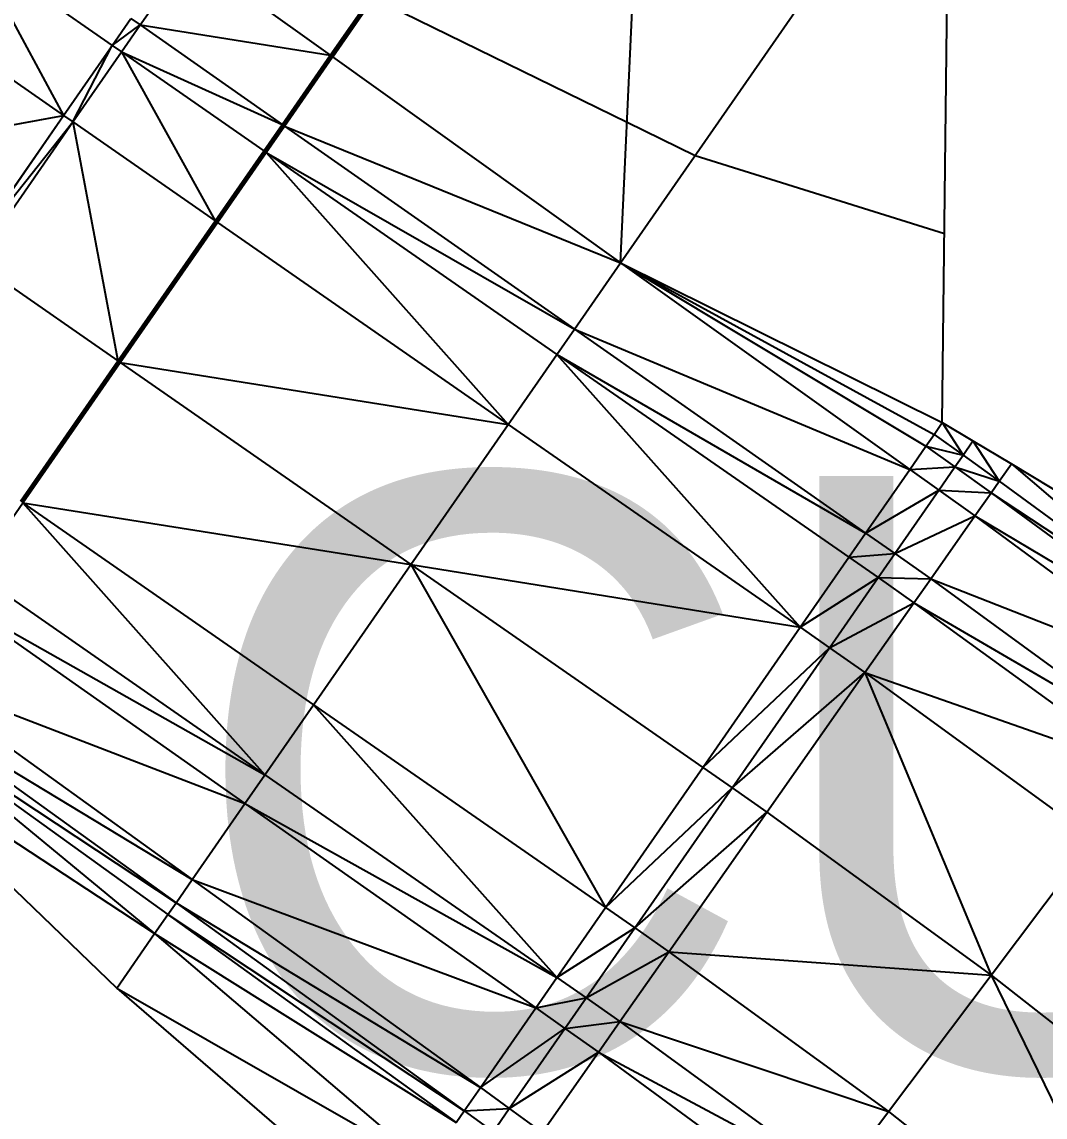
# Model space of a CAD drawing. Extents: x 2195426 to 2196998, y 328445 to 330532.
# Drawn here: x 2195781.6 to 2195853.6, y 329485.3 to 329562.3 of the extents above; entities that cross this region are included whole.
import ezdxf

# ---------------------------------------------------------------- set-up
doc = ezdxf.new("R2010")
doc.units = 0
for name, color, linetype in [('LS-CUTFILL', 5, 'CONTINUOUS'), ('LS-TIN-BOTTOM', 1, 'CONTINUOUS'), ('LS-TIN-TOP', 3, 'CONTINUOUS'), ('LS-VOLUME-LABEL', 7, 'CONTINUOUS')]:
    doc.layers.add(name, color=color, linetype=linetype)

msp = doc.modelspace()

# ---------------------------------------------------------------- linework, layer by layer
at = {"layer": 'LS-CUTFILL'}
for p, q in [((2195803.326217, 329559.999788), (2195825.825077, 329592.204704)), ((2195803.501597, 329559.901693), (2195806.375457, 329564.037747)), ((2195806.375471, 329564.03774), (2195824.202239, 329555.288931)), ((2195803.414201, 329559.951112), (2195803.411654, 329559.947447)), ((2195803.488827, 329559.883315), (2195803.4888, 329559.8833)), ((2195799.944061, 329555.132227), (2195802.306996, 329558.532937)), ((2195824.202242, 329555.288929), (2195824.202239, 329555.288931)), ((2195824.202242, 329555.288929), (2195828.98605, 329552.941326)), ((2195799.94406, 329555.132226), (2195799.944061, 329555.132227)), ((2195799.948315, 329555.138054), (2195800.030079, 329555.080773)), ((2195800.024375, 329555.072767), (2195800.025951, 329555.074832)), ((2195800.03142, 329555.082427), (2195800.029444, 329555.079582)), ((2195798.740686, 329553.225105), (2195796.917292, 329550.692073)), ((2195798.740899, 329553.2254), (2195798.595828, 329553.023869)), ((2195798.82288, 329553.168484), (2195798.74093, 329553.225439)), ((2195798.81807, 329553.161212), (2195798.818034, 329553.161253)), ((2195798.824571, 329553.170569), (2195798.824528, 329553.170599)), ((2195828.98605, 329552.941326), (2195828.986062, 329552.941325)), ((2195828.986062, 329552.941325), (2195846.539976, 329547.469876)), ((2195795.224659, 329548.340116), (2195791.07201, 329542.295783)), ((2195795.313594, 329548.29286), (2195793.115585, 329545.129463)), ((2195795.31076, 329548.288945), (2195795.307104, 329548.283684)), ((2195788.407798, 329538.486522), (2195791.072006, 329542.295778)), ((2195784.674922, 329532.883495), (2195788.55183, 329538.386418)), ((2195788.467783, 329538.440498), (2195788.46779, 329538.440456)), ((2195781.63262, 329528.603354), (2195784.674919, 329532.88349))]:
    msp.add_line(p, q, dxfattribs=at)
at = {"layer": 'LS-TIN-BOTTOM'}
for p, q in [((2195803.3262, 329559.9998, 1191.769), (2195825.7495, 329592.2712, 1183.9096)), ((2195803.3262, 329559.9998, 1191.769), (2195825.8323, 329592.2151, 1183.9124)), ((2195803.4075, 329559.9415, 1191.7723), (2195825.8323, 329592.2151, 1183.9124)), ((2195803.4075, 329559.9415, 1191.7723), (2195825.9151, 329592.159, 1183.9152)), ((2195803.4888, 329559.8833, 1191.7756), (2195825.9151, 329592.159, 1183.9152)), ((2195823.7426, 329545.395, 1192.6018), (2195825.9151, 329592.159, 1183.9152)), ((2195823.7426, 329545.395, 1192.6018), (2195846.9031, 329578.7273, 1184.484)), ((2195846.3855, 329534.1698, 1193.4359), (2195846.9031, 329578.7273, 1184.484)), ((2195778.2104, 329567.4908, 1192.6298), (2195784.563, 329555.7706, 1193.1374)), ((2195778.2104, 329567.4908, 1192.6298), (2195787.9866, 329560.6979, 1192.9926)), ((2195789.9573, 329562.1311, 1192.5613), (2195793.4132, 329567.1047, 1191.3621)), ((2195793.4132, 329567.1047, 1191.3621), (2195803.3262, 329559.9998, 1191.769)), ((2195774.7868, 329562.5634, 1192.8), (2195784.563, 329555.7706, 1193.1374)), ((2195787.9866, 329560.6979, 1192.9926), (2195789.3018, 329562.5906, 1192.5362)), ((2195789.3018, 329562.5906, 1192.5362), (2195789.9573, 329562.1311, 1192.5613)), ((2195787.9866, 329560.6979, 1192.9926), (2195789.9573, 329562.1311, 1192.5613)), ((2195788.6441, 329560.2411, 1193.017), (2195789.9573, 329562.1311, 1192.5613)), ((2195789.9573, 329562.1311, 1192.5613), (2195799.9441, 329555.1322, 1192.9425)), ((2195789.9573, 329562.1311, 1192.5613), (2195803.3262, 329559.9998, 1191.769)), ((2195784.563, 329555.7706, 1193.1374), (2195787.9866, 329560.6979, 1192.9926)), ((2195785.2204, 329555.3138, 1193.1601), (2195787.9866, 329560.6979, 1192.9926)), ((2195787.9866, 329560.6979, 1192.9926), (2195788.6441, 329560.2411, 1193.017)), ((2195785.2204, 329555.3138, 1193.1601), (2195788.6441, 329560.2411, 1193.017)), ((2195788.6441, 329560.2411, 1193.017), (2195795.2351, 329548.3552, 1193.5057)), ((2195788.6441, 329560.2411, 1193.017), (2195798.6588, 329553.2825, 1193.3885)), ((2195788.6441, 329560.2411, 1193.017), (2195799.9441, 329555.1322, 1192.9425)), ((2195799.9441, 329555.1322, 1192.9425), (2195803.3262, 329559.9998, 1191.769)), ((2195799.9441, 329555.1322, 1192.9425), (2195803.4075, 329559.9415, 1191.7723)), ((2195800.026, 329555.0748, 1192.9457), (2195803.4075, 329559.9415, 1191.7723)), ((2195800.026, 329555.0748, 1192.9457), (2195803.4888, 329559.8833, 1191.7756)), ((2195800.1079, 329555.0175, 1192.9488), (2195803.4888, 329559.8833, 1191.7756)), ((2195803.3262, 329559.9998, 1191.769), (2195803.4075, 329559.9415, 1191.7723)), ((2195803.4075, 329559.9415, 1191.7723), (2195803.4888, 329559.8833, 1191.7756)), ((2195803.4888, 329559.8833, 1191.7756), (2195823.7426, 329545.395, 1192.6018)), ((2195767.9394, 329552.7087, 1192.8523), (2195784.563, 329555.7706, 1193.1374)), ((2195777.7155, 329545.9159, 1193.1391), (2195784.563, 329555.7706, 1193.1374)), ((2195777.7155, 329545.9159, 1193.1391), (2195785.2204, 329555.3138, 1193.1601)), ((2195778.373, 329545.4591, 1193.1584), (2195785.2204, 329555.3138, 1193.1601)), ((2195784.563, 329555.7706, 1193.1374), (2195785.2204, 329555.3138, 1193.1601)), ((2195785.2204, 329555.3138, 1193.1601), (2195788.3877, 329538.5005, 1193.4522)), ((2195785.2204, 329555.3138, 1193.1601), (2195795.2351, 329548.3552, 1193.5057)), ((2195798.6588, 329553.2825, 1193.3885), (2195799.9441, 329555.1322, 1192.9425)), ((2195798.6588, 329553.2825, 1193.3885), (2195800.026, 329555.0748, 1192.9457)), ((2195798.7409, 329553.2254, 1193.3916), (2195800.026, 329555.0748, 1192.9457)), ((2195798.7409, 329553.2254, 1193.3916), (2195800.1079, 329555.0175, 1192.9488)), ((2195798.823, 329553.1684, 1193.3946), (2195800.1079, 329555.0175, 1192.9488)), ((2195799.9441, 329555.1322, 1192.9425), (2195800.026, 329555.0748, 1192.9457)), ((2195800.026, 329555.0748, 1192.9457), (2195800.1079, 329555.0175, 1192.9488)), ((2195800.1079, 329555.0175, 1192.9488), (2195820.5026, 329540.7321, 1193.726)), ((2195800.1079, 329555.0175, 1192.9488), (2195823.7426, 329545.395, 1192.6018)), ((2195795.2351, 329548.3552, 1193.5057), (2195798.6588, 329553.2825, 1193.3885)), ((2195795.2351, 329548.3552, 1193.5057), (2195798.7409, 329553.2254, 1193.3916)), ((2195795.3173, 329548.2981, 1193.5086), (2195798.7409, 329553.2254, 1193.3916)), ((2195795.3994, 329548.2411, 1193.5114), (2195798.7409, 329553.2254, 1193.3916)), ((2195795.3994, 329548.2411, 1193.5114), (2195798.823, 329553.1684, 1193.3946)), ((2195798.6588, 329553.2825, 1193.3885), (2195798.7409, 329553.2254, 1193.3916)), ((2195798.7409, 329553.2254, 1193.3916), (2195798.823, 329553.1684, 1193.3946)), ((2195798.823, 329553.1684, 1193.3946), (2195815.8477, 329534.0328, 1194.2171)), ((2195798.823, 329553.1684, 1193.3946), (2195820.5026, 329540.7321, 1193.726)), ((2195798.823, 329553.1684, 1193.3946), (2195819.2714, 329538.9601, 1194.1533)), ((2195788.3877, 329538.5005, 1193.4522), (2195795.2351, 329548.3552, 1193.5057)), ((2195788.3877, 329538.5005, 1193.4522), (2195795.3173, 329548.2981, 1193.5086)), ((2195788.4698, 329538.4434, 1193.4546), (2195795.3173, 329548.2981, 1193.5086)), ((2195788.552, 329538.3863, 1193.4571), (2195795.3173, 329548.2981, 1193.5086)), ((2195795.2351, 329548.3552, 1193.5057), (2195795.3173, 329548.2981, 1193.5086)), ((2195795.3173, 329548.2981, 1193.5086), (2195795.3994, 329548.2411, 1193.5114)), ((2195788.552, 329538.3863, 1193.4571), (2195795.3994, 329548.2411, 1193.5114)), ((2195795.3994, 329548.2411, 1193.5114), (2195815.8477, 329534.0328, 1194.2171)), ((2195778.373, 329545.4591, 1193.1584), (2195788.3877, 329538.5005, 1193.4522)), ((2195820.5026, 329540.7321, 1193.726), (2195823.7426, 329545.395, 1192.6018)), ((2195823.7426, 329545.395, 1192.6018), (2195844.0934, 329530.8711, 1193.4258)), ((2195823.7426, 329545.395, 1192.6018), (2195845.2346, 329532.5135, 1192.8258)), ((2195823.7426, 329545.395, 1192.6018), (2195846.3855, 329534.1698, 1193.4359)), ((2195823.7426, 329545.395, 1192.6018), (2195845.8052, 329533.3347, 1192.8258)), ((2195819.2714, 329538.9601, 1194.1533), (2195820.5026, 329540.7321, 1193.726)), ((2195820.5026, 329540.7321, 1193.726), (2195840.9836, 329526.3956, 1194.5048)), ((2195820.5026, 329540.7321, 1193.726), (2195844.0934, 329530.8711, 1193.4258)), ((2195781.5404, 329528.6459, 1193.3987), (2195788.3877, 329538.5005, 1193.4522)), ((2195781.5404, 329528.6459, 1193.3987), (2195788.4698, 329538.4434, 1193.4546)), ((2195781.6225, 329528.5889, 1193.4007), (2195788.4698, 329538.4434, 1193.4546)), ((2195781.7047, 329528.5318, 1193.4027), (2195788.4698, 329538.4434, 1193.4546)), ((2195781.7047, 329528.5318, 1193.4027), (2195788.552, 329538.3863, 1193.4571)), ((2195788.3877, 329538.5005, 1193.4522), (2195788.4698, 329538.4434, 1193.4546)), ((2195788.4698, 329538.4434, 1193.4546), (2195788.552, 329538.3863, 1193.4571)), ((2195788.552, 329538.3863, 1193.4571), (2195809.0003, 329524.1781, 1194.057)), ((2195788.552, 329538.3863, 1193.4571), (2195815.8477, 329534.0328, 1194.2171)), ((2195815.8477, 329534.0328, 1194.2171), (2195819.2714, 329538.9601, 1194.1533)), ((2195819.2714, 329538.9601, 1194.1533), (2195836.3782, 329519.7675, 1194.9257)), ((2195819.2714, 329538.9601, 1194.1533), (2195840.9836, 329526.3956, 1194.5048)), ((2195819.2714, 329538.9601, 1194.1533), (2195839.8019, 329524.6948, 1194.9149)), ((2195809.0003, 329524.1781, 1194.057), (2195815.8477, 329534.0328, 1194.2171)), ((2195815.8477, 329534.0328, 1194.2171), (2195836.3782, 329519.7675, 1194.9257)), ((2195845.8052, 329533.3347, 1192.8258), (2195846.3855, 329534.1698, 1193.4359)), ((2195846.3855, 329534.1698, 1193.4359), (2195847.8475, 329531.8789, 1192.9082)), ((2195846.3855, 329534.1698, 1193.4359), (2195848.542, 329532.8784, 1193.6385)), ((2195845.2346, 329532.5135, 1192.8258), (2195845.8052, 329533.3347, 1192.8258)), ((2195845.8052, 329533.3347, 1192.8258), (2195847.8475, 329531.8789, 1192.9082)), ((2195847.8475, 329531.8789, 1192.9082), (2195848.542, 329532.8784, 1193.6385)), ((2195848.542, 329532.8784, 1193.6385), (2195850.3978, 329530.0538, 1193.0065)), ((2195848.542, 329532.8784, 1193.6385), (2195851.2461, 329531.2618, 1193.8921)), ((2195844.0934, 329530.8711, 1193.4258), (2195845.2346, 329532.5135, 1192.8258)), ((2195845.2346, 329532.5135, 1192.8258), (2195847.2769, 329531.0577, 1192.9082)), ((2195845.2346, 329532.5135, 1192.8258), (2195847.8475, 329531.8789, 1192.9082)), ((2195847.2769, 329531.0577, 1192.9082), (2195847.8475, 329531.8789, 1192.9082)), ((2195847.8475, 329531.8789, 1192.9082), (2195850.3978, 329530.0538, 1193.0065)), ((2195840.9836, 329526.3956, 1194.5048), (2195844.0934, 329530.8711, 1193.4258)), ((2195844.0934, 329530.8711, 1193.4258), (2195847.2769, 329531.0577, 1192.9082)), ((2195844.0934, 329530.8711, 1193.4258), (2195846.1357, 329529.4152, 1193.5082)), ((2195846.1357, 329529.4152, 1193.5082), (2195847.2769, 329531.0577, 1192.9082)), ((2195847.2769, 329531.0577, 1192.9082), (2195849.8231, 329529.2355, 1193.0065)), ((2195847.2769, 329531.0577, 1192.9082), (2195850.3978, 329530.0538, 1193.0065)), ((2195850.3978, 329530.0538, 1193.0065), (2195851.2461, 329531.2618, 1193.8921)), ((2195851.2461, 329531.2618, 1193.8921), (2195866.8491, 329517.956, 1193.561)), ((2195851.2461, 329531.2618, 1193.8921), (2195868.8489, 329520.6156, 1195.5575)), ((2195849.8231, 329529.2355, 1193.0065), (2195850.3978, 329530.0538, 1193.0065)), ((2195850.3978, 329530.0538, 1193.0065), (2195866.8491, 329517.956, 1193.561)), ((2195840.9836, 329526.3956, 1194.5048), (2195846.1357, 329529.4152, 1193.5082)), ((2195843.0384, 329524.9577, 1194.5829), (2195846.1357, 329529.4152, 1193.5082)), ((2195846.1357, 329529.4152, 1193.5082), (2195848.6737, 329527.5987, 1193.6065)), ((2195846.1357, 329529.4152, 1193.5082), (2195849.8231, 329529.2355, 1193.0065)), ((2195848.6737, 329527.5987, 1193.6065), (2195849.8231, 329529.2355, 1193.0065)), ((2195849.8231, 329529.2355, 1193.0065), (2195866.2481, 329517.1567, 1193.561)), ((2195849.8231, 329529.2355, 1193.0065), (2195866.8491, 329517.956, 1193.561)), ((2195778.281, 329523.6045, 1193.2315), (2195781.7047, 329528.5318, 1193.4027)), ((2195781.6225, 329528.5889, 1193.4007), (2195781.7047, 329528.5318, 1193.4027)), ((2195781.7047, 329528.5318, 1193.4027), (2195798.7294, 329509.3962, 1193.6726)), ((2195781.7047, 329528.5318, 1193.4027), (2195809.0003, 329524.1781, 1194.057)), ((2195781.7047, 329528.5318, 1193.4027), (2195802.153, 329514.3235, 1193.8969)), ((2195843.0384, 329524.9577, 1194.5829), (2195848.6737, 329527.5987, 1193.6065)), ((2195845.5691, 329523.1779, 1194.676), (2195848.6737, 329527.5987, 1193.6065)), ((2195848.6737, 329527.5987, 1193.6065), (2195865.0461, 329515.5582, 1194.161)), ((2195848.6737, 329527.5987, 1193.6065), (2195866.2481, 329517.1567, 1193.561)), ((2195839.8019, 329524.6948, 1194.9149), (2195840.9836, 329526.3956, 1194.5048)), ((2195840.9836, 329526.3956, 1194.5048), (2195843.0384, 329524.9577, 1194.5829)), ((2195836.3782, 329519.7675, 1194.9257), (2195839.8019, 329524.6948, 1194.9149)), ((2195839.8019, 329524.6948, 1194.9149), (2195843.0384, 329524.9577, 1194.5829)), ((2195839.8019, 329524.6948, 1194.9149), (2195841.8614, 329523.2638, 1194.9913)), ((2195841.8614, 329523.2638, 1194.9913), (2195843.0384, 329524.9577, 1194.5829)), ((2195843.0384, 329524.9577, 1194.5829), (2195845.5691, 329523.1779, 1194.676)), ((2195802.153, 329514.3235, 1193.8969), (2195809.0003, 329524.1781, 1194.057)), ((2195809.0003, 329524.1781, 1194.057), (2195822.6835, 329500.0582, 1194.393)), ((2195809.0003, 329524.1781, 1194.057), (2195836.3782, 329519.7675, 1194.9257)), ((2195809.0003, 329524.1781, 1194.057), (2195829.5308, 329509.9128, 1194.6594)), ((2195778.281, 329523.6045, 1193.2315), (2195798.7294, 329509.3962, 1193.6726)), ((2195836.3782, 329519.7675, 1194.9257), (2195841.8614, 329523.2638, 1194.9913)), ((2195838.4377, 329518.3365, 1194.9968), (2195841.8614, 329523.2638, 1194.9913)), ((2195841.8614, 329523.2638, 1194.9913), (2195844.3893, 329521.4979, 1195.0825)), ((2195841.8614, 329523.2638, 1194.9913), (2195845.5691, 329523.1779, 1194.676)), ((2195844.3893, 329521.4979, 1195.0825), (2195845.5691, 329523.1779, 1194.676)), ((2195845.5691, 329523.1779, 1194.676), (2195861.8492, 329511.3067, 1195.2142)), ((2195845.5691, 329523.1779, 1194.676), (2195865.0461, 329515.5582, 1194.161)), ((2195776.936, 329521.6688, 1192.7649), (2195797.3202, 329507.3682, 1193.1839)), ((2195776.936, 329521.6688, 1192.7649), (2195798.7294, 329509.3962, 1193.6726)), ((2195838.4377, 329518.3365, 1194.9968), (2195844.3893, 329521.4979, 1195.0825)), ((2195840.9411, 329516.5878, 1195.0816), (2195844.3893, 329521.4979, 1195.0825)), ((2195844.3893, 329521.4979, 1195.0825), (2195860.6343, 329509.691, 1195.6144)), ((2195844.3893, 329521.4979, 1195.0825), (2195861.8492, 329511.3067, 1195.2142)), ((2195829.5308, 329509.9128, 1194.6594), (2195836.3782, 329519.7675, 1194.9257)), ((2195836.3782, 329519.7675, 1194.9257), (2195838.4377, 329518.3365, 1194.9968)), ((2195829.5308, 329509.9128, 1194.6594), (2195838.4377, 329518.3365, 1194.9968)), ((2195831.5903, 329508.4818, 1194.7198), (2195838.4377, 329518.3365, 1194.9968)), ((2195838.4377, 329518.3365, 1194.9968), (2195840.9411, 329516.5878, 1195.0816)), ((2195773.3968, 329516.5751, 1191.5368), (2195793.612, 329502.0313, 1191.8971)), ((2195773.3968, 329516.5751, 1191.5368), (2195797.3202, 329507.3682, 1193.1839)), ((2195831.5903, 329508.4818, 1194.7198), (2195840.9411, 329516.5878, 1195.0816)), ((2195834.0446, 329506.7673, 1194.7919), (2195840.9411, 329516.5878, 1195.0816)), ((2195840.9411, 329516.5878, 1195.0816), (2195849.8164, 329495.3043, 1195.2617)), ((2195840.9411, 329516.5878, 1195.0816), (2195860.6343, 329509.691, 1195.6144)), ((2195840.9411, 329516.5878, 1195.0816), (2195857.0284, 329504.8955, 1195.5928)), ((2195772.2555, 329514.9327, 1190.9368), (2195792.4707, 329500.3889, 1191.2971)), ((2195772.2555, 329514.9327, 1190.9368), (2195793.612, 329502.0313, 1191.8971)), ((2195771.6849, 329514.1115, 1190.9368), (2195790.9678, 329498.2258, 1193.2579)), ((2195771.6849, 329514.1115, 1190.9368), (2195791.9001, 329499.5677, 1191.2971)), ((2195771.6849, 329514.1115, 1190.9368), (2195792.4707, 329500.3889, 1191.2971)), ((2195798.7294, 329509.3962, 1193.6726), (2195802.153, 329514.3235, 1193.8969)), ((2195802.153, 329514.3235, 1193.8969), (2195819.2598, 329495.1309, 1194.1155)), ((2195802.153, 329514.3235, 1193.8969), (2195822.6835, 329500.0582, 1194.393)), ((2195770.1388, 329511.8863, 1192.5625), (2195790.9678, 329498.2258, 1193.2579)), ((2195770.1388, 329511.8863, 1192.5625), (2195788.3088, 329494.399, 1196.0539)), ((2195822.6835, 329500.0582, 1194.393), (2195829.5308, 329509.9128, 1194.6594)), ((2195829.5308, 329509.9128, 1194.6594), (2195831.5903, 329508.4818, 1194.7198)), ((2195797.3202, 329507.3682, 1193.1839), (2195798.7294, 329509.3962, 1193.6726)), ((2195798.7294, 329509.3962, 1193.6726), (2195819.2598, 329495.1309, 1194.1155)), ((2195822.6835, 329500.0582, 1194.393), (2195831.5903, 329508.4818, 1194.7198)), ((2195824.743, 329498.6272, 1194.4428), (2195831.5903, 329508.4818, 1194.7198)), ((2195831.5903, 329508.4818, 1194.7198), (2195834.0446, 329506.7673, 1194.7919)), ((2195793.612, 329502.0313, 1191.8971), (2195797.3202, 329507.3682, 1193.1839)), ((2195797.3202, 329507.3682, 1193.1839), (2195817.7797, 329493.0008, 1193.6023)), ((2195797.3202, 329507.3682, 1193.1839), (2195819.2598, 329495.1309, 1194.1155)), ((2195824.743, 329498.6272, 1194.4428), (2195834.0446, 329506.7673, 1194.7919)), ((2195827.1482, 329496.9471, 1194.5022), (2195834.0446, 329506.7673, 1194.7919)), ((2195834.0446, 329506.7673, 1194.7919), (2195849.8164, 329495.3043, 1195.2617)), ((2195849.8164, 329495.3043, 1195.2617), (2195857.0284, 329504.8955, 1195.5928)), ((2195792.4707, 329500.3889, 1191.2971), (2195793.612, 329502.0313, 1191.8971)), ((2195793.612, 329502.0313, 1191.8971), (2195813.8849, 329487.3953, 1192.2508)), ((2195793.612, 329502.0313, 1191.8971), (2195817.7797, 329493.0008, 1193.6023)), ((2195791.9001, 329499.5677, 1191.2971), (2195792.4707, 329500.3889, 1191.2971)), ((2195792.4707, 329500.3889, 1191.2971), (2195812.7436, 329485.7529, 1191.6508)), ((2195792.4707, 329500.3889, 1191.2971), (2195813.8849, 329487.3953, 1192.2508)), ((2195819.2598, 329495.1309, 1194.1155), (2195822.6835, 329500.0582, 1194.393)), ((2195822.6835, 329500.0582, 1194.393), (2195824.743, 329498.6272, 1194.4428)), ((2195790.9678, 329498.2258, 1193.2579), (2195791.9001, 329499.5677, 1191.2971)), ((2195791.9001, 329499.5677, 1191.2971), (2195812.173, 329484.9316, 1191.6508)), ((2195791.9001, 329499.5677, 1191.2971), (2195812.7436, 329485.7529, 1191.6508)), ((2195788.3088, 329494.399, 1196.0539), (2195790.9678, 329498.2258, 1193.2579)), ((2195790.9678, 329498.2258, 1193.2579), (2195810.0996, 329481.9476, 1196.0112)), ((2195790.9678, 329498.2258, 1193.2579), (2195812.173, 329484.9316, 1191.6508)), ((2195819.2598, 329495.1309, 1194.1155), (2195824.743, 329498.6272, 1194.4428)), ((2195821.3194, 329493.6999, 1194.1599), (2195824.743, 329498.6272, 1194.4428)), ((2195824.743, 329498.6272, 1194.4428), (2195827.1482, 329496.9471, 1194.5022)), ((2195821.3194, 329493.6999, 1194.1599), (2195827.1482, 329496.9471, 1194.5022)), ((2195823.7, 329492.0369, 1194.2129), (2195827.1482, 329496.9471, 1194.5022)), ((2195827.1482, 329496.9471, 1194.5022), (2195842.6046, 329485.7133, 1194.9306)), ((2195827.1482, 329496.9471, 1194.5022), (2195849.8164, 329495.3043, 1195.2617)), ((2195817.7797, 329493.0008, 1193.6023), (2195819.2598, 329495.1309, 1194.1155)), ((2195819.2598, 329495.1309, 1194.1155), (2195821.3194, 329493.6999, 1194.1599)), ((2195842.6046, 329485.7133, 1194.9306), (2195849.8164, 329495.3043, 1195.2617)), ((2195849.8164, 329495.3043, 1195.2617), (2195861.874, 329470.5854, 1195.4799)), ((2195849.8164, 329495.3043, 1195.2617), (2195869.4791, 329479.8677, 1195.8641)), ((2195788.3088, 329494.399, 1196.0539), (2195810.0996, 329481.9476, 1196.0112)), ((2195788.3088, 329494.399, 1196.0539), (2195807.331, 329477.9631, 1198.9224)), ((2195817.7797, 329493.0008, 1193.6023), (2195821.3194, 329493.6999, 1194.1599)), ((2195819.8317, 329491.5589, 1193.6441), (2195821.3194, 329493.6999, 1194.1599)), ((2195821.3194, 329493.6999, 1194.1599), (2195823.7, 329492.0369, 1194.2129)), ((2195813.8849, 329487.3953, 1192.2508), (2195817.7797, 329493.0008, 1193.6023)), ((2195817.7797, 329493.0008, 1193.6023), (2195819.8317, 329491.5589, 1193.6441)), ((2195813.8849, 329487.3953, 1192.2508), (2195819.8317, 329491.5589, 1193.6441)), ((2195815.9171, 329485.925, 1192.2858), (2195819.8317, 329491.5589, 1193.6441)), ((2195819.8317, 329491.5589, 1193.6441), (2195823.7, 329492.0369, 1194.2129)), ((2195819.8317, 329491.5589, 1193.6441), (2195822.1926, 329489.8904, 1193.6941)), ((2195822.1926, 329489.8904, 1193.6941), (2195823.7, 329492.0369, 1194.2129)), ((2195823.7, 329492.0369, 1194.2129), (2195838.9987, 329480.9178, 1194.6205)), ((2195823.7, 329492.0369, 1194.2129), (2195842.6046, 329485.7133, 1194.9306)), ((2195815.9171, 329485.925, 1192.2858), (2195822.1926, 329489.8904, 1193.6941)), ((2195818.2259, 329484.2418, 1192.3274), (2195822.1926, 329489.8904, 1193.6941)), ((2195822.1926, 329489.8904, 1193.6941), (2195837.3904, 329478.7789, 1194.0912)), ((2195822.1926, 329489.8904, 1193.6941), (2195838.9987, 329480.9178, 1194.6205)), ((2195812.7436, 329485.7529, 1191.6508), (2195813.8849, 329487.3953, 1192.2508)), ((2195813.8849, 329487.3953, 1192.2508), (2195815.9171, 329485.925, 1192.2858)), ((2195812.7436, 329485.7529, 1191.6508), (2195815.9171, 329485.925, 1192.2858)), ((2195814.7759, 329484.2826, 1191.6858), (2195815.9171, 329485.925, 1192.2858)), ((2195815.9171, 329485.925, 1192.2858), (2195818.2259, 329484.2418, 1192.3274)), ((2195812.173, 329484.9316, 1191.6508), (2195812.7436, 329485.7529, 1191.6508)), ((2195812.7436, 329485.7529, 1191.6508), (2195814.7759, 329484.2826, 1191.6858)), ((2195838.9987, 329480.9178, 1194.6205), (2195842.6046, 329485.7133, 1194.9306)), ((2195842.6046, 329485.7133, 1194.9306), (2195861.874, 329470.5854, 1195.4799))]:
    msp.add_line(p, q, dxfattribs=at)
at = {"layer": 'LS-TIN-TOP'}
for p, q in [((2195803.326215, 329559.999786, 1192.439013), (2195825.749534, 329592.271178, 1179.34004)), ((2195803.326215, 329559.999786, 1192.439013), (2195825.832331, 329592.215089, 1179.344718)), ((2195803.407521, 329559.94155, 1192.444563), (2195825.832331, 329592.215089, 1179.344718)), ((2195803.407521, 329559.94155, 1192.444563), (2195825.915129, 329592.159, 1179.349396)), ((2195803.488827, 329559.883315, 1192.450112), (2195825.915129, 329592.159, 1179.349396)), ((2195823.742597, 329545.395005, 1193.827012), (2195825.915129, 329592.159, 1179.349396)), ((2195823.742597, 329545.395005, 1193.827012), (2195846.903067, 329578.727297, 1180.297419)), ((2195846.38548, 329534.169831, 1195.217288), (2195846.903067, 329578.727297, 1180.297419)), ((2195778.210444, 329567.490757, 1193.873787), (2195784.562958, 329555.770594, 1194.719766)), ((2195778.210444, 329567.490757, 1193.873787), (2195787.986634, 329560.69791, 1194.478347)), ((2195789.957336, 329562.131115, 1193.759544), (2195793.413178, 329567.104724, 1191.760974)), ((2195793.413178, 329567.104724, 1191.760974), (2195803.326215, 329559.999786, 1192.439013)), ((2195774.786768, 329562.563441, 1194.157428), (2195784.562958, 329555.770594, 1194.719766)), ((2195787.986634, 329560.69791, 1194.478347), (2195789.30177, 329562.59064, 1193.717805)), ((2195789.30177, 329562.59064, 1193.717805), (2195789.957336, 329562.131115, 1193.759544)), ((2195787.986634, 329560.69791, 1194.478347), (2195789.957336, 329562.131115, 1193.759544)), ((2195788.644081, 329560.241092, 1194.519002), (2195789.957336, 329562.131115, 1193.759544)), ((2195789.957336, 329562.131115, 1193.759544), (2195799.94406, 329555.132226, 1194.394967)), ((2195789.957336, 329562.131115, 1193.759544), (2195803.326215, 329559.999786, 1192.439013)), ((2195784.562958, 329555.770594, 1194.719766), (2195787.986634, 329560.69791, 1194.478347)), ((2195785.220405, 329555.313776, 1194.757583), (2195787.986634, 329560.69791, 1194.478347)), ((2195787.986634, 329560.69791, 1194.478347), (2195788.644081, 329560.241092, 1194.519002)), ((2195785.220405, 329555.313776, 1194.757583), (2195788.644081, 329560.241092, 1194.519002)), ((2195788.644081, 329560.241092, 1194.519002), (2195795.23513, 329548.355186, 1195.333642)), ((2195788.644081, 329560.241092, 1194.519002), (2195798.658806, 329553.282502, 1195.138287)), ((2195788.644081, 329560.241092, 1194.519002), (2195799.94406, 329555.132226, 1194.394967)), ((2195799.94406, 329555.132226, 1194.394967), (2195803.326215, 329559.999786, 1192.439013)), ((2195799.94406, 329555.132226, 1194.394967), (2195803.407521, 329559.94155, 1192.444563)), ((2195800.025957, 329555.074841, 1194.400175), (2195803.407521, 329559.94155, 1192.444563)), ((2195800.025957, 329555.074841, 1194.400175), (2195803.488827, 329559.883315, 1192.450112)), ((2195800.107855, 329555.017457, 1194.405382), (2195803.488827, 329559.883315, 1192.450112)), ((2195803.326215, 329559.999786, 1192.439013), (2195803.407521, 329559.94155, 1192.444563)), ((2195803.407521, 329559.94155, 1192.444563), (2195803.488827, 329559.883315, 1192.450112)), ((2195803.488827, 329559.883315, 1192.450112), (2195823.742597, 329545.395005, 1193.827012)), ((2195767.93936, 329552.708726, 1194.244547), (2195784.562958, 329555.770594, 1194.719766)), ((2195777.715549, 329545.915879, 1194.7226), (2195784.562958, 329555.770594, 1194.719766)), ((2195777.715549, 329545.915879, 1194.7226), (2195785.220405, 329555.313776, 1194.757583)), ((2195778.372997, 329545.459061, 1194.754749), (2195785.220405, 329555.313776, 1194.757583)), ((2195784.562958, 329555.770594, 1194.719766), (2195785.220405, 329555.313776, 1194.757583)), ((2195785.220405, 329555.313776, 1194.757583), (2195788.387722, 329538.500472, 1195.244467)), ((2195785.220405, 329555.313776, 1194.757583), (2195795.23513, 329548.355186, 1195.333642)), ((2195798.658806, 329553.282502, 1195.138287), (2195799.94406, 329555.132226, 1194.394967)), ((2195798.658806, 329553.282502, 1195.138287), (2195800.025957, 329555.074841, 1194.400175)), ((2195798.740928, 329553.225441, 1195.143365), (2195800.025957, 329555.074841, 1194.400175)), ((2195798.740928, 329553.225441, 1195.143365), (2195800.107855, 329555.017457, 1194.405382)), ((2195798.82305, 329553.16838, 1195.148443), (2195800.107855, 329555.017457, 1194.405382)), ((2195799.94406, 329555.132226, 1194.394967), (2195800.025957, 329555.074841, 1194.400175)), ((2195800.025957, 329555.074841, 1194.400175), (2195800.107855, 329555.017457, 1194.405382)), ((2195800.107855, 329555.017457, 1194.405382), (2195820.502633, 329540.732086, 1195.700732)), ((2195800.107855, 329555.017457, 1194.405382), (2195823.742597, 329545.395005, 1193.827012)), ((2195795.23513, 329548.355186, 1195.333642), (2195798.658806, 329553.282502, 1195.138287)), ((2195795.23513, 329548.355186, 1195.333642), (2195798.740928, 329553.225441, 1195.143365)), ((2195795.317252, 329548.298125, 1195.338365), (2195798.740928, 329553.225441, 1195.143365)), ((2195795.399374, 329548.241064, 1195.343089), (2195798.740928, 329553.225441, 1195.143365)), ((2195795.399374, 329548.241064, 1195.343089), (2195798.82305, 329553.16838, 1195.148443)), ((2195798.658806, 329553.282502, 1195.138287), (2195798.740928, 329553.225441, 1195.143365)), ((2195798.740928, 329553.225441, 1195.143365), (2195798.82305, 329553.16838, 1195.148443)), ((2195798.82305, 329553.16838, 1195.148443), (2195815.847736, 329534.032809, 1196.519302)), ((2195798.82305, 329553.16838, 1195.148443), (2195820.502633, 329540.732086, 1195.700732)), ((2195798.82305, 329553.16838, 1195.148443), (2195819.271412, 329538.960125, 1196.412838)), ((2195788.387722, 329538.500472, 1195.244467), (2195795.23513, 329548.355186, 1195.333642)), ((2195788.387722, 329538.500472, 1195.244467), (2195795.317252, 329548.298125, 1195.338365)), ((2195788.469844, 329538.443411, 1195.248482), (2195795.317252, 329548.298125, 1195.338365)), ((2195788.551965, 329538.386349, 1195.252498), (2195795.317252, 329548.298125, 1195.338365)), ((2195795.23513, 329548.355186, 1195.333642), (2195795.317252, 329548.298125, 1195.338365)), ((2195795.317252, 329548.298125, 1195.338365), (2195795.399374, 329548.241064, 1195.343089)), ((2195788.551965, 329538.386349, 1195.252498), (2195795.399374, 329548.241064, 1195.343089)), ((2195795.399374, 329548.241064, 1195.343089), (2195815.847736, 329534.032809, 1196.519302)), ((2195778.372997, 329545.459061, 1194.754749), (2195788.387722, 329538.500472, 1195.244467)), ((2195820.502633, 329540.732086, 1195.700732), (2195823.742597, 329545.395005, 1193.827012)), ((2195823.742597, 329545.395005, 1193.827012), (2195844.09338, 329530.871067, 1195.200378)), ((2195823.742597, 329545.395005, 1193.827012), (2195845.234606, 329532.513506, 1194.200378)), ((2195823.742597, 329545.395005, 1193.827012), (2195846.38548, 329534.169831, 1195.217288)), ((2195823.742597, 329545.395005, 1193.827012), (2195845.805218, 329533.334725, 1194.200378)), ((2195819.271412, 329538.960125, 1196.412838), (2195820.502633, 329540.732086, 1195.700732)), ((2195820.502633, 329540.732086, 1195.700732), (2195840.983634, 329526.395555, 1196.998787)), ((2195820.502633, 329540.732086, 1195.700732), (2195844.09338, 329530.871067, 1195.200378)), ((2195781.540427, 329528.645922, 1195.155293), (2195788.387722, 329538.500472, 1195.244467)), ((2195781.540427, 329528.645922, 1195.155293), (2195788.469844, 329538.443411, 1195.248482)), ((2195781.622549, 329528.58886, 1195.158601), (2195788.469844, 329538.443411, 1195.248482)), ((2195781.704671, 329528.531799, 1195.161909), (2195788.469844, 329538.443411, 1195.248482)), ((2195781.704671, 329528.531799, 1195.161909), (2195788.551965, 329538.386349, 1195.252498)), ((2195788.387722, 329538.500472, 1195.244467), (2195788.469844, 329538.443411, 1195.248482)), ((2195788.469844, 329538.443411, 1195.248482), (2195788.551965, 329538.386349, 1195.252498)), ((2195788.551965, 329538.386349, 1195.252498), (2195809.000327, 329524.178095, 1196.252418)), ((2195788.551965, 329538.386349, 1195.252498), (2195815.847736, 329534.032809, 1196.519302)), ((2195815.847736, 329534.032809, 1196.519302), (2195819.271412, 329538.960125, 1196.412838)), ((2195819.271412, 329538.960125, 1196.412838), (2195836.37822, 329519.767494, 1197.700239)), ((2195819.271412, 329538.960125, 1196.412838), (2195840.983634, 329526.395555, 1196.998787)), ((2195819.271412, 329538.960125, 1196.412838), (2195839.801896, 329524.69481, 1197.682207)), ((2195809.000327, 329524.178095, 1196.252418), (2195815.847736, 329534.032809, 1196.519302)), ((2195815.847736, 329534.032809, 1196.519302), (2195836.37822, 329519.767494, 1197.700239)), ((2195845.805218, 329533.334725, 1194.200378), (2195846.38548, 329534.169831, 1195.217288)), ((2195846.38548, 329534.169831, 1195.217288), (2195847.847497, 329531.878901, 1194.337687)), ((2195846.38548, 329534.169831, 1195.217288), (2195848.542019, 329532.878449, 1195.554838)), ((2195845.234606, 329532.513506, 1194.200378), (2195845.805218, 329533.334725, 1194.200378)), ((2195845.805218, 329533.334725, 1194.200378), (2195847.847497, 329531.878901, 1194.337687)), ((2195847.847497, 329531.878901, 1194.337687), (2195848.542019, 329532.878449, 1195.554838)), ((2195848.542019, 329532.878449, 1195.554838), (2195850.397796, 329530.053821, 1194.501498)), ((2195848.542019, 329532.878449, 1195.554838), (2195851.246109, 329531.261796, 1195.977587)), ((2195844.09338, 329530.871067, 1195.200378), (2195845.234606, 329532.513506, 1194.200378)), ((2195845.234606, 329532.513506, 1194.200378), (2195847.276884, 329531.057682, 1194.337687)), ((2195845.234606, 329532.513506, 1194.200378), (2195847.847497, 329531.878901, 1194.337687)), ((2195847.276884, 329531.057682, 1194.337687), (2195847.847497, 329531.878901, 1194.337687)), ((2195847.847497, 329531.878901, 1194.337687), (2195850.397796, 329530.053821, 1194.501498)), ((2195840.983634, 329526.395555, 1196.998787), (2195844.09338, 329530.871067, 1195.200378)), ((2195844.09338, 329530.871067, 1195.200378), (2195847.276884, 329531.057682, 1194.337687)), ((2195844.09338, 329530.871067, 1195.200378), (2195846.135659, 329529.415243, 1195.337687)), ((2195846.135659, 329529.415243, 1195.337687), (2195847.276884, 329531.057682, 1194.337687)), ((2195847.276884, 329531.057682, 1194.337687), (2195849.823093, 329529.235459, 1194.501498)), ((2195847.276884, 329531.057682, 1194.337687), (2195850.397796, 329530.053821, 1194.501498)), ((2195850.397796, 329530.053821, 1194.501498), (2195851.246109, 329531.261796, 1195.977587)), ((2195851.246109, 329531.261796, 1195.977587), (2195866.849058, 329517.956004, 1195.425674)), ((2195851.246109, 329531.261796, 1195.977587), (2195868.8489, 329520.615597, 1198.753256)), ((2195849.823093, 329529.235459, 1194.501498), (2195850.397796, 329530.053821, 1194.501498)), ((2195850.397796, 329530.053821, 1194.501498), (2195866.849058, 329517.956004, 1195.425674)), ((2195840.983634, 329526.395555, 1196.998787), (2195846.135659, 329529.415243, 1195.337687)), ((2195843.038401, 329524.957704, 1197.128875), (2195846.135659, 329529.415243, 1195.337687)), ((2195846.135659, 329529.415243, 1195.337687), (2195848.673686, 329527.598735, 1195.501498)), ((2195846.135659, 329529.415243, 1195.337687), (2195849.823093, 329529.235459, 1194.501498)), ((2195848.673686, 329527.598735, 1195.501498), (2195849.823093, 329529.235459, 1194.501498)), ((2195849.823093, 329529.235459, 1194.501498), (2195866.248068, 329517.156747, 1195.425674)), ((2195849.823093, 329529.235459, 1194.501498), (2195866.849058, 329517.956004, 1195.425674)), ((2195778.280995, 329523.604483, 1194.876527), (2195781.704671, 329528.531799, 1195.161909)), ((2195781.622549, 329528.58886, 1195.158601), (2195781.704671, 329528.531799, 1195.161909)), ((2195781.704671, 329528.531799, 1195.161909), (2195798.729357, 329509.396229, 1195.611764)), ((2195781.704671, 329528.531799, 1195.161909), (2195809.000327, 329524.178095, 1196.252418)), ((2195781.704671, 329528.531799, 1195.161909), (2195802.153033, 329514.323545, 1195.985538)), ((2195843.038401, 329524.957704, 1197.128875), (2195848.673686, 329527.598735, 1195.501498)), ((2195845.569107, 329523.177896, 1197.28414), (2195848.673686, 329527.598735, 1195.501498)), ((2195848.673686, 329527.598735, 1195.501498), (2195865.046089, 329515.558233, 1196.425674)), ((2195848.673686, 329527.598735, 1195.501498), (2195866.248068, 329517.156747, 1195.425674)), ((2195839.801896, 329524.69481, 1197.682207), (2195840.983634, 329526.395555, 1196.998787)), ((2195840.983634, 329526.395555, 1196.998787), (2195843.038401, 329524.957704, 1197.128875)), ((2195836.37822, 329519.767494, 1197.700239), (2195839.801896, 329524.69481, 1197.682207)), ((2195839.801896, 329524.69481, 1197.682207), (2195843.038401, 329524.957704, 1197.128875)), ((2195839.801896, 329524.69481, 1197.682207), (2195841.861407, 329523.263787, 1197.809538)), ((2195841.861407, 329523.263787, 1197.809538), (2195843.038401, 329524.957704, 1197.128875)), ((2195843.038401, 329524.957704, 1197.128875), (2195845.569107, 329523.177896, 1197.28414)), ((2195802.153033, 329514.323545, 1195.985538), (2195809.000327, 329524.178095, 1196.252418)), ((2195809.000327, 329524.178095, 1196.252418), (2195822.683517, 329500.058229, 1196.812475)), ((2195809.000327, 329524.178095, 1196.252418), (2195836.37822, 329519.767494, 1197.700239)), ((2195809.000327, 329524.178095, 1196.252418), (2195829.530811, 329509.912779, 1197.256353)), ((2195778.280995, 329523.604483, 1194.876527), (2195798.729357, 329509.396229, 1195.611764)), ((2195836.37822, 329519.767494, 1197.700239), (2195841.861407, 329523.263787, 1197.809538)), ((2195838.437731, 329518.336471, 1197.818705), (2195841.861407, 329523.263787, 1197.809538)), ((2195841.861407, 329523.263787, 1197.809538), (2195844.389332, 329521.497927, 1197.961539)), ((2195841.861407, 329523.263787, 1197.809538), (2195845.569107, 329523.177896, 1197.28414)), ((2195844.389332, 329521.497927, 1197.961539), (2195845.569107, 329523.177896, 1197.28414)), ((2195845.569107, 329523.177896, 1197.28414), (2195861.849176, 329511.306653, 1198.181044)), ((2195845.569107, 329523.177896, 1197.28414), (2195865.046089, 329515.558233, 1196.425674)), ((2195776.936034, 329521.668829, 1194.09882), (2195797.320196, 329507.36818, 1194.797173)), ((2195776.936034, 329521.668829, 1194.09882), (2195798.729357, 329509.396229, 1195.611764)), ((2195838.437731, 329518.336471, 1197.818705), (2195844.389332, 329521.497927, 1197.961539)), ((2195840.941113, 329516.587755, 1197.960124), (2195844.389332, 329521.497927, 1197.961539)), ((2195844.389332, 329521.497927, 1197.961539), (2195860.634312, 329509.691003, 1198.848015)), ((2195844.389332, 329521.497927, 1197.961539), (2195861.849176, 329511.306653, 1198.181044)), ((2195829.530811, 329509.912779, 1197.256353), (2195836.37822, 329519.767494, 1197.700239)), ((2195836.37822, 329519.767494, 1197.700239), (2195838.437731, 329518.336471, 1197.818705)), ((2195829.530811, 329509.912779, 1197.256353), (2195838.437731, 329518.336471, 1197.818705)), ((2195831.590323, 329508.481757, 1197.357063), (2195838.437731, 329518.336471, 1197.818705)), ((2195838.437731, 329518.336471, 1197.818705), (2195840.941113, 329516.587755, 1197.960124)), ((2195773.396754, 329516.575137, 1192.051995), (2195793.611971, 329502.031342, 1192.652642)), ((2195773.396754, 329516.575137, 1192.051995), (2195797.320196, 329507.36818, 1194.797173)), ((2195831.590323, 329508.481757, 1197.357063), (2195840.941113, 329516.587755, 1197.960124)), ((2195834.044618, 329506.76733, 1197.477286), (2195840.941113, 329516.587755, 1197.960124)), ((2195840.941113, 329516.587755, 1197.960124), (2195849.816441, 329495.304299, 1198.26029)), ((2195840.941113, 329516.587755, 1197.960124), (2195860.634312, 329509.691003, 1198.848015)), ((2195840.941113, 329516.587755, 1197.960124), (2195857.028375, 329504.895462, 1198.812152)), ((2195772.255529, 329514.932698, 1191.051995), (2195792.470745, 329500.388904, 1191.652642)), ((2195772.255529, 329514.932698, 1191.051995), (2195793.611971, 329502.031342, 1192.652642)), ((2195771.684916, 329514.111479, 1191.051995), (2195790.967762, 329498.225827, 1194.920604)), ((2195771.684916, 329514.111479, 1191.051995), (2195791.900133, 329499.567684, 1191.652642)), ((2195771.684916, 329514.111479, 1191.051995), (2195792.470745, 329500.388904, 1191.652642)), ((2195798.729357, 329509.396229, 1195.611764), (2195802.153033, 329514.323545, 1195.985538)), ((2195802.153033, 329514.323545, 1195.985538), (2195819.259841, 329495.130913, 1196.349849)), ((2195802.153033, 329514.323545, 1195.985538), (2195822.683517, 329500.058229, 1196.812475)), ((2195770.138773, 329511.886287, 1193.761614), (2195790.967762, 329498.225827, 1194.920604)), ((2195770.138773, 329511.886287, 1193.761614), (2195788.308756, 329494.399015, 1199.580519)), ((2195822.683517, 329500.058229, 1196.812475), (2195829.530811, 329509.912779, 1197.256353)), ((2195829.530811, 329509.912779, 1197.256353), (2195831.590323, 329508.481757, 1197.357063)), ((2195797.320196, 329507.36818, 1194.797173), (2195798.729357, 329509.396229, 1195.611764)), ((2195798.729357, 329509.396229, 1195.611764), (2195819.259841, 329495.130913, 1196.349849)), ((2195822.683517, 329500.058229, 1196.812475), (2195831.590323, 329508.481757, 1197.357063)), ((2195824.743029, 329498.627207, 1196.895429), (2195831.590323, 329508.481757, 1197.357063)), ((2195831.590323, 329508.481757, 1197.357063), (2195834.044618, 329506.76733, 1197.477286)), ((2195793.611971, 329502.031342, 1192.652642), (2195797.320196, 329507.36818, 1194.797173)), ((2195797.320196, 329507.36818, 1194.797173), (2195817.779746, 329493.000777, 1195.494586)), ((2195797.320196, 329507.36818, 1194.797173), (2195819.259841, 329495.130913, 1196.349849)), ((2195824.743029, 329498.627207, 1196.895429), (2195834.044618, 329506.76733, 1197.477286)), ((2195827.148238, 329496.947068, 1196.994456), (2195834.044618, 329506.76733, 1197.477286)), ((2195834.044618, 329506.76733, 1197.477286), (2195849.816441, 329495.304299, 1198.26029)), ((2195849.816441, 329495.304299, 1198.26029), (2195857.028375, 329504.895462, 1198.812152)), ((2195792.470745, 329500.388904, 1191.652642), (2195793.611971, 329502.031342, 1192.652642)), ((2195793.611971, 329502.031342, 1192.652642), (2195813.884853, 329487.39529, 1193.242098)), ((2195793.611971, 329502.031342, 1192.652642), (2195817.779746, 329493.000777, 1195.494586)), ((2195791.900133, 329499.567684, 1191.652642), (2195792.470745, 329500.388904, 1191.652642)), ((2195792.470745, 329500.388904, 1191.652642), (2195812.743628, 329485.752851, 1192.242098)), ((2195792.470745, 329500.388904, 1191.652642), (2195813.884853, 329487.39529, 1193.242098)), ((2195819.259841, 329495.130913, 1196.349849), (2195822.683517, 329500.058229, 1196.812475)), ((2195822.683517, 329500.058229, 1196.812475), (2195824.743029, 329498.627207, 1196.895429)), ((2195790.967762, 329498.225827, 1194.920604), (2195791.900133, 329499.567684, 1191.652642)), ((2195791.900133, 329499.567684, 1191.652642), (2195812.173015, 329484.931632, 1192.242098)), ((2195791.900133, 329499.567684, 1191.652642), (2195812.743628, 329485.752851, 1192.242098)), ((2195788.308756, 329494.399015, 1199.580519), (2195790.967762, 329498.225827, 1194.920604)), ((2195790.967762, 329498.225827, 1194.920604), (2195810.099598, 329481.947593, 1199.509435)), ((2195790.967762, 329498.225827, 1194.920604), (2195812.173015, 329484.931632, 1192.242098)), ((2195819.259841, 329495.130913, 1196.349849), (2195824.743029, 329498.627207, 1196.895429)), ((2195821.319353, 329493.699891, 1196.423884), (2195824.743029, 329498.627207, 1196.895429)), ((2195824.743029, 329498.627207, 1196.895429), (2195827.148238, 329496.947068, 1196.994456)), ((2195821.319353, 329493.699891, 1196.423884), (2195827.148238, 329496.947068, 1196.994456)), ((2195823.700019, 329492.036896, 1196.512263), (2195827.148238, 329496.947068, 1196.994456)), ((2195827.148238, 329496.947068, 1196.994456), (2195842.604627, 329485.713296, 1197.708436)), ((2195827.148238, 329496.947068, 1196.994456), (2195849.816441, 329495.304299, 1198.26029)), ((2195817.779746, 329493.000777, 1195.494586), (2195819.259841, 329495.130913, 1196.349849)), ((2195819.259841, 329495.130913, 1196.349849), (2195821.319353, 329493.699891, 1196.423884)), ((2195842.604627, 329485.713296, 1197.708436), (2195849.816441, 329495.304299, 1198.26029)), ((2195849.816441, 329495.304299, 1198.26029), (2195861.874045, 329470.585418, 1198.623873)), ((2195849.816441, 329495.304299, 1198.26029), (2195869.479109, 329479.867691, 1199.264226)), ((2195788.308756, 329494.399015, 1199.580519), (2195810.099598, 329481.947593, 1199.509435)), ((2195788.308756, 329494.399015, 1199.580519), (2195807.331039, 329477.963113, 1204.361342)), ((2195817.779746, 329493.000777, 1195.494586), (2195821.319353, 329493.699891, 1196.423884)), ((2195819.831746, 329491.558944, 1195.564318), (2195821.319353, 329493.699891, 1196.423884)), ((2195821.319353, 329493.699891, 1196.423884), (2195823.700019, 329492.036896, 1196.512263)), ((2195813.884853, 329487.39529, 1193.242098), (2195817.779746, 329493.000777, 1195.494586)), ((2195817.779746, 329493.000777, 1195.494586), (2195819.831746, 329491.558944, 1195.564318)), ((2195813.884853, 329487.39529, 1193.242098), (2195819.831746, 329491.558944, 1195.564318)), ((2195815.917085, 329485.925006, 1193.300397), (2195819.831746, 329491.558944, 1195.564318)), ((2195819.831746, 329491.558944, 1195.564318), (2195823.700019, 329492.036896, 1196.512263)), ((2195819.831746, 329491.558944, 1195.564318), (2195822.192616, 329489.890393, 1195.647503)), ((2195822.192616, 329489.890393, 1195.647503), (2195823.700019, 329492.036896, 1196.512263)), ((2195823.700019, 329492.036896, 1196.512263), (2195838.99869, 329480.917754, 1197.191556)), ((2195823.700019, 329492.036896, 1196.512263), (2195842.604627, 329485.713296, 1197.708436)), ((2195815.917085, 329485.925006, 1193.300397), (2195822.192616, 329489.890393, 1195.647503)), ((2195818.225858, 329484.241836, 1193.369782), (2195822.192616, 329489.890393, 1195.647503)), ((2195822.192616, 329489.890393, 1195.647503), (2195837.390415, 329478.778907, 1196.309441)), ((2195822.192616, 329489.890393, 1195.647503), (2195838.99869, 329480.917754, 1197.191556)), ((2195812.743628, 329485.752851, 1192.242098), (2195813.884853, 329487.39529, 1193.242098)), ((2195813.884853, 329487.39529, 1193.242098), (2195815.917085, 329485.925006, 1193.300397)), ((2195812.743628, 329485.752851, 1192.242098), (2195815.917085, 329485.925006, 1193.300397)), ((2195814.775859, 329484.282568, 1192.300397), (2195815.917085, 329485.925006, 1193.300397)), ((2195815.917085, 329485.925006, 1193.300397), (2195818.225858, 329484.241836, 1193.369782)), ((2195812.173015, 329484.931632, 1192.242098), (2195812.743628, 329485.752851, 1192.242098)), ((2195812.743628, 329485.752851, 1192.242098), (2195814.775859, 329484.282568, 1192.300397)), ((2195838.99869, 329480.917754, 1197.191556), (2195842.604627, 329485.713296, 1197.708436)), ((2195842.604627, 329485.713296, 1197.708436), (2195861.874045, 329470.585418, 1198.623873))]:
    msp.add_line(p, q, dxfattribs=at)

# ---------------------------------------------------------------- texts
at = {"layer": 'LS-VOLUME-LABEL'}
msp.add_text('CUT 595307.67  FILL 537158.75  NET 58148.93', height=41.749004, dxfattribs=at).set_placement((2195793.111569, 329488.672154))

doc.saveas('drawing.dxf')
